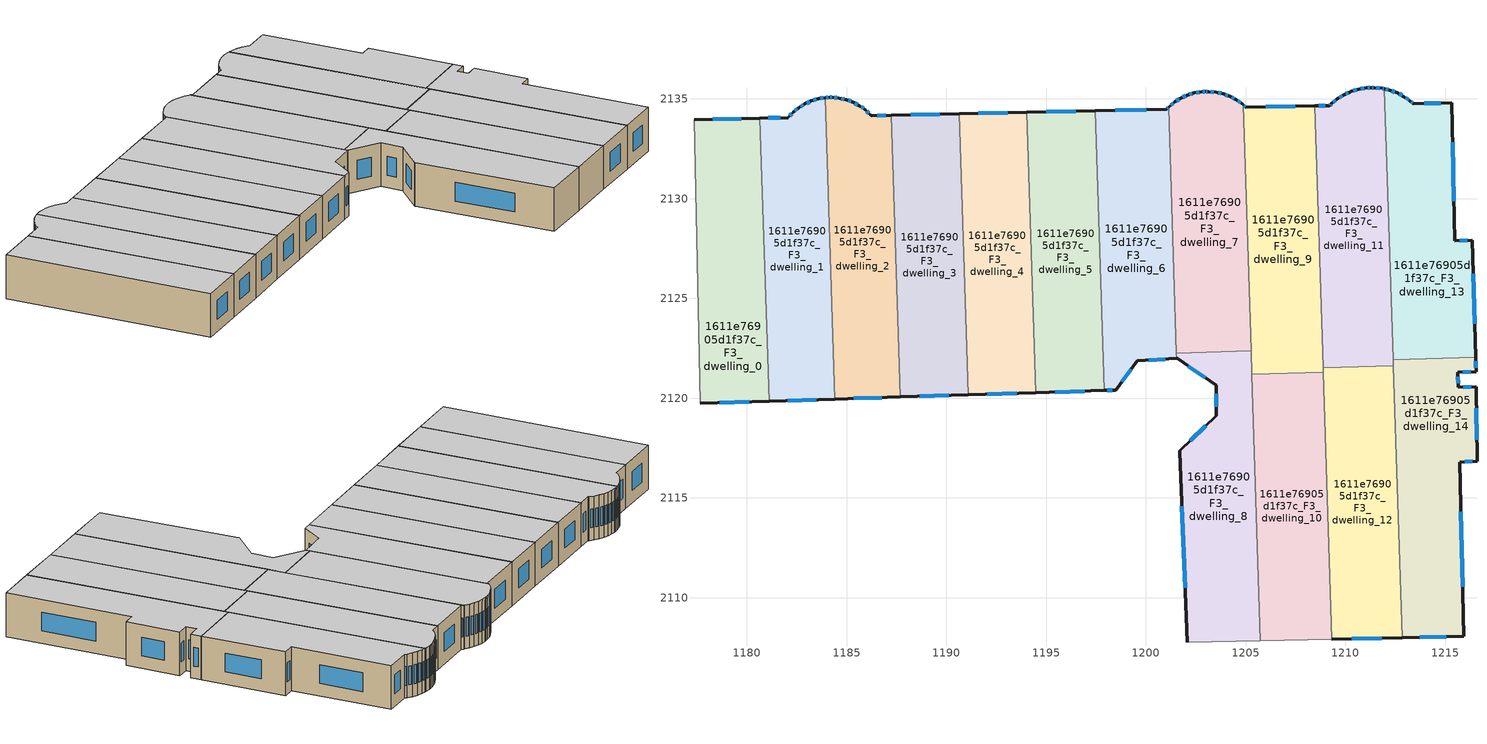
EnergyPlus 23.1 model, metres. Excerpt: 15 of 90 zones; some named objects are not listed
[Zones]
1611e76905d1f37c_F3_dwelling_0
 floor to 1611e76905d1f37c_F2_dwelling_0 (EU_floor_Construction): 1180.66,2134.03 1181.11,2119.85 1177.67,2119.74 1177.35,2133.96 z9
 wall outside (EU_wall_Construction): 1177.67,2119.74 1181.11,2119.85 / 1180.66,2134.03 1177.35,2133.96 z9:12
 wall to 1611e76905d1f37c_F3_dwelling_1 (EU_wall_Construction): 1181.11,2119.85 1180.66,2134.03 z9:12
 wall adiabatic (EU_wall_Construction): 1177.35,2133.96 1177.67,2119.74 z9:12
 window (EU_Window_Construction): 1178.65,2119.77 1180.13,2119.82 / 1179.71,2134.01 1178.3,2133.98 z9.86:11.14
 ceiling to 1611e76905d1f37c_F4_dwelling_0 (EU_floor_Construction): 1181.11,2119.85 1180.66,2134.03 1177.35,2133.96 1177.67,2119.74 z12
1611e76905d1f37c_F3_dwelling_1
 floor to 1611e76905d1f37c_F2_dwelling_1 (EU_floor_Construction): 1183.93,2135.06 1184.41,2119.95 1181.11,2119.85 1180.66,2134.03 1182.09,2134.07 1182.33,2134.33 1182.6,2134.56 1182.91,2134.75 1183.23,2134.9 1183.58,2135 z9
 wall outside (EU_wall_Construction): 1183.93,2135.06 1183.58,2135 1183.23,2134.9 1182.91,2134.75 1182.6,2134.56 1182.33,2134.33 1182.09,2134.07 / 1181.11,2119.85 1184.41,2119.95 / 1182.08,2134.06 1180.66,2134.03 z9:12
 wall to 1611e76905d1f37c_F3_dwelling_2 (EU_wall_Construction): 1184.41,2119.95 1183.93,2135.06 z9:12
 window (EU_Window_Construction): 1182.26,2134.26 1182.15,2134.14 / 1182.53,2134.49 1182.41,2134.4 / 1182.82,2134.69 1182.69,2134.61 / 1183.14,2134.86 1183,2134.79 / 1183.48,2134.97 1183.33,2134.93 / 1183.83,2135.04 1183.68,2135.02 / 1182.05,2119.88 1183.47,2119.92 / 1181.67,2134.05 1181.06,2134.04 z9.86:11.14
 ceiling to 1611e76905d1f37c_F4_dwelling_1 (EU_floor_Construction): 1184.41,2119.95 1183.93,2135.06 1183.58,2135 1183.23,2134.9 1182.91,2134.75 1182.6,2134.56 1182.33,2134.33 1182.09,2134.07 1180.66,2134.03 1181.11,2119.85 z12
1611e76905d1f37c_F3_dwelling_10
 floor to 1611e76905d1f37c_F2_dwelling_10 (EU_floor_Construction): 1208.89,2121.3 1209.32,2107.92 1205.73,2107.84 1205.31,2121.19 z9
 wall to 1611e76905d1f37c_F3_dwelling_9 (EU_wall_Construction): 1208.89,2121.3 1205.31,2121.19 z9:12
 wall adiabatic (EU_wall_Construction): 1205.73,2107.84 1209.32,2107.92 z9:12
 wall to 1611e76905d1f37c_F3_dwelling_8 (EU_wall_Construction): 1205.31,2121.19 1205.73,2107.84 z9:12
 wall to 1611e76905d1f37c_F3_dwelling_12 (EU_wall_Construction): 1209.32,2107.92 1208.89,2121.3 z9:12
 ceiling to 1611e76905d1f37c_F4_dwelling_10 (EU_floor_Construction): 1209.32,2107.92 1208.89,2121.3 1205.31,2121.19 1205.73,2107.84 z12
1611e76905d1f37c_F3_dwelling_11
 floor to 1611e76905d1f37c_F2_dwelling_11 (EU_floor_Construction): 1211.96,2135.5 1212.4,2121.63 1208.88,2121.52 1208.46,2134.65 1209.21,2134.67 1209.29,2134.75 1209.6,2135 1209.93,2135.21 1210.22,2135.34 1210.29,2135.37 1210.66,2135.49 1211.05,2135.55 1211.29,2135.57 1211.45,2135.56 1211.84,2135.53 z9
 wall outside (EU_wall_Construction): 1211.96,2135.5 1211.84,2135.53 1211.45,2135.56 1211.29,2135.57 1211.05,2135.55 1210.66,2135.49 1210.29,2135.37 1210.22,2135.34 1209.93,2135.21 1209.6,2135 1209.29,2134.75 1209.21,2134.67 1208.46,2134.65 z9:12
 wall to 1611e76905d1f37c_F3_dwelling_12 (EU_wall_Construction): 1208.88,2121.52 1212.4,2121.63 z9:12
 wall to 1611e76905d1f37c_F3_dwelling_13 (EU_wall_Construction): 1212.39,2121.92 1211.96,2135.5 z9:12
 wall to 1611e76905d1f37c_F3_dwelling_9 (EU_wall_Construction): 1208.46,2134.65 1208.88,2121.52 z9:12
 wall to 1611e76905d1f37c_F3_dwelling_14 (EU_wall_Construction): 1212.4,2121.63 1212.39,2121.92 z9:12
 window (EU_Window_Construction): 1209.51,2134.93 1209.38,2134.82 / 1209.84,2135.15 1209.69,2135.06 / 1210.14,2135.3 1210.01,2135.25 / 1210.56,2135.45 1210.4,2135.4 / 1210.94,2135.53 1210.78,2135.5 / 1211.22,2135.56 1211.12,2135.55 / 1211.4,2135.56 1211.33,2135.56 / 1211.72,2135.54 1211.56,2135.55 / 1211.92,2135.51 1211.87,2135.52 / 1209,2134.66 1208.68,2134.65 / 1209.27,2134.73 1209.23,2134.69 z9.86:11.14
 ceiling to 1611e76905d1f37c_F4_dwelling_11 (EU_floor_Construction): 1212.4,2121.63 1211.96,2135.5 1211.84,2135.53 1211.45,2135.56 1211.29,2135.57 1211.05,2135.55 1210.66,2135.49 1210.29,2135.37 1210.22,2135.34 1209.93,2135.21 1209.6,2135 1209.29,2134.75 1209.21,2134.67 1208.46,2134.65 1208.88,2121.52 z12
1611e76905d1f37c_F3_dwelling_12
 floor to 1611e76905d1f37c_F2_dwelling_12 (EU_floor_Construction): 1212.4,2121.63 1212.84,2108 1209.32,2107.92 1208.88,2121.52 z9
 wall outside (EU_wall_Construction): 1209.32,2107.92 1212.84,2108 z9:12
 wall to 1611e76905d1f37c_F3_dwelling_14 (EU_wall_Construction): 1212.84,2108 1212.4,2121.63 z9:12
 wall to 1611e76905d1f37c_F3_dwelling_9 (EU_wall_Construction): 1208.88,2121.52 1208.89,2121.3 z9:12
 window (EU_Window_Construction): 1210.32,2107.94 1211.83,2107.97 z9.86:11.14
 ceiling to 1611e76905d1f37c_F4_dwelling_12 (EU_floor_Construction): 1212.84,2108 1212.4,2121.63 1208.88,2121.52 1209.32,2107.92 z12
1611e76905d1f37c_F3_dwelling_13
 floor to 1611e76905d1f37c_F2_dwelling_13 (EU_floor_Construction): 1215.33,2134.8 1215.48,2127.88 1216.36,2127.91 1216.53,2122.05 1212.39,2121.92 1211.96,2135.5 1212.22,2135.44 1212.59,2135.3 1212.94,2135.12 1213.26,2134.89 1213.41,2134.76 z9
 wall outside (EU_wall_Construction): 1216.53,2122.05 1216.36,2127.91 1215.48,2127.88 1215.33,2134.8 1213.41,2134.76 1213.26,2134.89 1212.94,2135.12 1212.59,2135.3 1212.22,2135.44 1211.96,2135.5 z9:12
 wall to 1611e76905d1f37c_F3_dwelling_14 (EU_wall_Construction): 1212.39,2121.92 1216.53,2122.05 z9:12
 window (EU_Window_Construction): 1212.15,2135.46 1212.03,2135.48 / 1212.48,2135.34 1212.33,2135.4 / 1212.84,2135.17 1212.69,2135.25 / 1213.16,2134.95 1213.03,2135.05 / 1213.36,2134.8 1213.3,2134.85 / 1214.78,2134.79 1213.96,2134.77 / 1215.44,2129.86 1215.38,2132.82 / 1216.11,2127.9 1215.73,2127.89 / 1216.48,2123.72 1216.41,2126.24 z9.86:11.14
 ceiling to 1611e76905d1f37c_F4_dwelling_13 (EU_floor_Construction): 1216.53,2122.05 1216.36,2127.91 1215.48,2127.88 1215.33,2134.8 1213.41,2134.76 1213.26,2134.89 1212.94,2135.12 1212.59,2135.3 1212.22,2135.44 1211.96,2135.5 1212.39,2121.92 z12
1611e76905d1f37c_F3_dwelling_14
 floor to 1611e76905d1f37c_F2_dwelling_14 (EU_floor_Construction): 1216.53,2122.05 1216.54,2121.33 1215.63,2121.3 1215.65,2120.53 1216.56,2120.57 1216.59,2116.84 1215.73,2116.79 1215.92,2108.06 1212.84,2108 1212.39,2121.92 z9
 wall outside (EU_wall_Construction): 1212.84,2108 1215.92,2108.06 1215.73,2116.79 1216.59,2116.84 1216.56,2120.57 1215.65,2120.53 1215.63,2121.3 1216.54,2121.33 1216.53,2122.05 z9:12
 window (EU_Window_Construction): 1215.64,2120.75 1215.64,2121.08 / 1216.3,2120.56 1215.91,2120.54 / 1216.58,2117.9 1216.57,2119.5 / 1215.98,2116.81 1216.35,2116.82 / 1215.87,2110.56 1215.79,2114.3 / 1213.72,2108.02 1215.04,2108.04 / 1216.54,2121.53 1216.53,2121.84 / 1215.89,2121.3 1216.28,2121.32 z9.86:11.14
 ceiling to 1611e76905d1f37c_F4_dwelling_14 (EU_floor_Construction): 1215.92,2108.06 1215.73,2116.79 1216.59,2116.84 1216.56,2120.57 1215.65,2120.53 1215.63,2121.3 1216.54,2121.33 1216.53,2122.05 1212.39,2121.92 1212.84,2108 z12
1611e76905d1f37c_F3_dwelling_2
 floor to 1611e76905d1f37c_F2_dwelling_2 (EU_floor_Construction): 1187.23,2134.18 1187.69,2120.06 1184.41,2119.95 1183.93,2135.06 1184.14,2135.08 1184.29,2135.07 1184.64,2135.04 1184.99,2134.96 1185.33,2134.83 1185.64,2134.67 1185.93,2134.46 1186.2,2134.21 1186.25,2134.16 z9
 wall outside (EU_wall_Construction): 1187.23,2134.18 1186.25,2134.16 1186.2,2134.21 1185.93,2134.46 1185.64,2134.67 1185.33,2134.83 1184.99,2134.96 1184.64,2135.04 1184.29,2135.07 1184.14,2135.08 1183.93,2135.06 / 1184.41,2119.95 1187.69,2120.06 z9:12
 wall to 1611e76905d1f37c_F3_dwelling_3 (EU_wall_Construction): 1187.69,2120.06 1187.23,2134.18 z9:12
 window (EU_Window_Construction): 1184.25,2135.07 1184.18,2135.07 / 1184.54,2135.05 1184.39,2135.06 / 1184.89,2134.98 1184.74,2135.02 / 1185.23,2134.87 1185.09,2134.92 / 1185.55,2134.71 1185.42,2134.79 / 1185.85,2134.52 1185.73,2134.61 / 1186.12,2134.28 1186.01,2134.39 / 1186.95,2134.17 1186.53,2134.16 / 1185.35,2119.98 1186.75,2120.03 / 1184.08,2135.07 1183.99,2135.06 z9.86:11.14
 ceiling to 1611e76905d1f37c_F4_dwelling_2 (EU_floor_Construction): 1187.69,2120.06 1187.23,2134.18 1186.25,2134.16 1186.2,2134.21 1185.93,2134.46 1185.64,2134.67 1185.33,2134.83 1184.99,2134.96 1184.64,2135.04 1184.29,2135.07 1184.14,2135.08 1183.93,2135.06 1184.41,2119.95 z12
1611e76905d1f37c_F3_dwelling_3
 floor to 1611e76905d1f37c_F2_dwelling_3 (EU_floor_Construction): 1190.63,2134.25 1191.08,2120.17 1187.69,2120.06 1187.23,2134.18 z9
 wall outside (EU_wall_Construction): 1187.69,2120.06 1191.08,2120.17 / 1190.63,2134.25 1187.23,2134.18 z9:12
 wall to 1611e76905d1f37c_F3_dwelling_4 (EU_wall_Construction): 1191.08,2120.17 1190.63,2134.25 z9:12
 window (EU_Window_Construction): 1188.66,2120.09 1190.11,2120.14 / 1189.66,2134.23 1188.21,2134.2 z9.86:11.14
 ceiling to 1611e76905d1f37c_F4_dwelling_3 (EU_floor_Construction): 1191.08,2120.17 1190.63,2134.25 1187.23,2134.18 1187.69,2120.06 z12
1611e76905d1f37c_F3_dwelling_4
 floor to 1611e76905d1f37c_F2_dwelling_4 (EU_floor_Construction): 1194.04,2134.33 1194.49,2120.28 1191.08,2120.17 1190.63,2134.25 z9
 wall outside (EU_wall_Construction): 1191.08,2120.17 1194.49,2120.28 / 1194.04,2134.33 1190.63,2134.25 z9:12
 wall to 1611e76905d1f37c_F3_dwelling_5 (EU_wall_Construction): 1194.49,2120.28 1194.04,2134.33 z9:12
 window (EU_Window_Construction): 1192.06,2120.2 1193.52,2120.24 / 1193.07,2134.31 1191.61,2134.27 z9.86:11.14
 ceiling to 1611e76905d1f37c_F4_dwelling_4 (EU_floor_Construction): 1194.49,2120.28 1194.04,2134.33 1190.63,2134.25 1191.08,2120.17 z12
1611e76905d1f37c_F3_dwelling_5
 floor to 1611e76905d1f37c_F2_dwelling_5 (EU_floor_Construction): 1197.45,2134.41 1197.9,2120.38 1194.49,2120.28 1194.04,2134.33 z9
 wall outside (EU_wall_Construction): 1194.49,2120.28 1197.9,2120.38 / 1197.45,2134.41 1194.04,2134.33 z9:12
 wall to 1611e76905d1f37c_F3_dwelling_6 (EU_wall_Construction): 1197.9,2120.38 1197.45,2134.41 z9:12
 window (EU_Window_Construction): 1195.47,2120.31 1196.93,2120.35 / 1196.48,2134.38 1195.02,2134.35 z9.86:11.14
 ceiling to 1611e76905d1f37c_F4_dwelling_5 (EU_floor_Construction): 1197.9,2120.38 1197.45,2134.41 1194.04,2134.33 1194.49,2120.28 z12
1611e76905d1f37c_F3_dwelling_6
 floor to 1611e76905d1f37c_F2_dwelling_6 (EU_floor_Construction): 1201.14,2134.59 1201.54,2121.99 1199.57,2121.88 1198.49,2120.4 1197.9,2120.38 1197.45,2134.41 1201.03,2134.48 z9
 wall outside (EU_wall_Construction): 1201.14,2134.59 1201.03,2134.48 1197.45,2134.41 / 1197.9,2120.38 1198.49,2120.4 1199.57,2121.88 1201.54,2121.99 z9:12
 wall to 1611e76905d1f37c_F3_dwelling_7 (EU_wall_Construction): 1201.53,2122.25 1201.14,2134.59 z9:12
 wall to 1611e76905d1f37c_F3_dwelling_8 (EU_wall_Construction): 1201.54,2121.99 1201.53,2122.25 z9:12
 window (EU_Window_Construction): 1200.01,2134.46 1198.48,2134.43 / 1201.11,2134.56 1201.06,2134.51 / 1200.13,2121.91 1200.98,2121.96 / 1198.8,2120.82 1199.26,2121.46 / 1198.07,2120.39 1198.32,2120.4 z9.86:11.14
 ceiling to 1611e76905d1f37c_F4_dwelling_6 (EU_floor_Construction): 1201.54,2121.99 1201.14,2134.59 1201.03,2134.48 1197.45,2134.41 1197.9,2120.38 1198.49,2120.4 1199.57,2121.88 z12
1611e76905d1f37c_F3_dwelling_7
 floor to 1611e76905d1f37c_F2_dwelling_7 (EU_floor_Construction): 1204.83,2134.74 1204.87,2134.7 1205.27,2122.37 1201.53,2122.25 1201.14,2134.59 1201.16,2134.61 1201.44,2134.84 1201.75,2135.04 1202.08,2135.19 1202.43,2135.29 1202.79,2135.36 1203.01,2135.37 1203.1,2135.37 1203.15,2135.37 1203.51,2135.33 1203.87,2135.25 1204.21,2135.12 1204.53,2134.95 z9
 wall outside (EU_wall_Construction): 1204.87,2134.7 1204.83,2134.74 1204.53,2134.95 1204.21,2135.12 1203.87,2135.25 1203.51,2135.33 1203.15,2135.37 1203.1,2135.37 1203.01,2135.37 1202.79,2135.36 1202.43,2135.29 1202.08,2135.19 1201.75,2135.04 1201.44,2134.84 1201.16,2134.61 1201.14,2134.59 z9:12
 wall to 1611e76905d1f37c_F3_dwelling_8 (EU_wall_Construction): 1201.53,2122.25 1205.27,2122.37 z9:12
 wall to 1611e76905d1f37c_F3_dwelling_9 (EU_wall_Construction): 1205.27,2122.37 1204.87,2134.7 z9:12
 window (EU_Window_Construction): 1204.11,2135.16 1203.97,2135.22 / 1204.44,2135 1204.3,2135.08 / 1204.74,2134.8 1204.62,2134.89 / 1201.36,2134.78 1201.24,2134.68 / 1201.66,2134.98 1201.53,2134.9 / 1201.99,2135.15 1201.85,2135.08 / 1202.33,2135.26 1202.18,2135.22 / 1202.69,2135.34 1202.53,2135.31 / 1202.94,2135.37 1202.85,2135.36 / 1203.07,2135.37 1203.03,2135.37 / 1203.41,2135.34 1203.26,2135.36 / 1203.77,2135.28 1203.62,2135.31 z9.86:11.14
 ceiling to 1611e76905d1f37c_F4_dwelling_7 (EU_floor_Construction): 1205.27,2122.37 1204.87,2134.7 1204.83,2134.74 1204.53,2134.95 1204.21,2135.12 1203.87,2135.25 1203.51,2135.33 1203.15,2135.37 1203.1,2135.37 1203.01,2135.37 1202.79,2135.36 1202.43,2135.29 1202.08,2135.19 1201.75,2135.04 1201.44,2134.84 1201.16,2134.61 1201.14,2134.59 1201.53,2122.25 z12
1611e76905d1f37c_F3_dwelling_8
 floor to 1611e76905d1f37c_F2_dwelling_8 (EU_floor_Construction): 1205.27,2122.37 1205.73,2107.84 1202.08,2107.76 1201.69,2117.31 1201.69,2117.37 1203.52,2119.13 1203.52,2120.65 1201.57,2121.99 1201.54,2121.99 1201.53,2122.25 z9
 wall outside (EU_wall_Construction): 1201.54,2121.99 1201.57,2121.99 1203.52,2120.65 1203.52,2119.13 1201.69,2117.37 1201.69,2117.31 1202.08,2107.76 z9:12
 wall adiabatic (EU_wall_Construction): 1202.08,2107.76 1205.73,2107.84 z9:12
 wall to 1611e76905d1f37c_F3_dwelling_9 (EU_wall_Construction): 1205.31,2121.19 1205.27,2122.37 z9:12
 window (EU_Window_Construction): 1201.8,2114.58 1201.97,2110.49 / 1203,2118.62 1202.21,2117.87 / 1203.52,2120.21 1203.52,2119.56 / 1202.13,2121.61 1202.96,2121.03 z9.86:11.14
 ceiling to 1611e76905d1f37c_F4_dwelling_8 (EU_floor_Construction): 1205.73,2107.84 1205.27,2122.37 1201.53,2122.25 1201.54,2121.99 1201.57,2121.99 1203.52,2120.65 1203.52,2119.13 1201.69,2117.37 1201.69,2117.31 1202.08,2107.76 z12
1611e76905d1f37c_F3_dwelling_9
 floor to 1611e76905d1f37c_F2_dwelling_9 (EU_floor_Construction): 1208.46,2134.65 1208.89,2121.3 1205.31,2121.19 1204.87,2134.7 1205.02,2134.57 z9
 wall outside (EU_wall_Construction): 1208.46,2134.65 1205.02,2134.57 1204.87,2134.7 z9:12
 window (EU_Window_Construction): 1204.98,2134.61 1204.91,2134.66 / 1207.48,2134.63 1206,2134.59 z9.86:11.14
 ceiling to 1611e76905d1f37c_F4_dwelling_9 (EU_floor_Construction): 1208.89,2121.3 1208.46,2134.65 1205.02,2134.57 1204.87,2134.7 1205.31,2121.19 z12
[Building]
EU S2 Campaign: North Axis=0; Terrain=City; Solar Distribution=FullExterior
[Site:Location]
Helsinki-Vantaa.AP: Latitude=60.317; Longitude=24.963; Time Zone=2; Elevation=54.6
[SizingPeriod:WeatherFileDays]
AnnualSizingPeriod: Begin Month=1; Begin Day of Month=1; End Month=12; End Day of Month=31; Day of Week for Start Day=Monday; Use Weather File Daylight Saving Period=No; Use Weather File Rain and Snow Indicators=No
[MATERIAL]
EU_InternalMass_Material: Roughness=MediumRough; Thickness=0.1; Conductivity=1; Density=1800; Specific Heat=900; Thermal Absorptance=0.9; Solar Absorptance=0.7; Visible Absorptance=0.7
[MATERIAL:NOMASS] Roughness=MediumRough; Thermal Absorptance=0.9; Solar Absorptance=0.7; Visible Absorptance=0.7
Name | Thermal Resistance
EU_wall_NoMass | 1.10183
EU_floor_NoMass | 1.70606
[WINDOWMATERIAL:SIMPLEGLAZINGSYSTEM]
EU_Window_SimpleGlazing: UFactor=3.11035; Solar Heat Gain Coefficient=0.8; Visible Transmittance=0.8
[CONSTRUCTION]
EU_wall_Construction: EU_wall_NoMass
EU_floor_Construction: EU_floor_NoMass
EU_Window_Construction: EU_Window_SimpleGlazing
EU_InternalMass_Construction: EU_InternalMass_Material
[ZONE] Type=1; Multiplier=1; Ceiling Height=autocalculate; Floor Area=autocalculate; Part of Total Floor Area=Yes
Name | Volume
1611e76905d1f37c_F3_dwelling_0; 1611e76905d1f37c_F3_dwelling_4 | 143.917
1611e76905d1f37c_F3_dwelling_1 | 143.889
1611e76905d1f37c_F3_dwelling_10; 1611e76905d1f37c_F3_dwelling_11 | 143.903
1611e76905d1f37c_F3_dwelling_12 | 143.909
1611e76905d1f37c_F3_dwelling_13 | 143.911
1611e76905d1f37c_F3_dwelling_14 | 143.908
1611e76905d1f37c_F3_dwelling_2; 1611e76905d1f37c_F3_dwelling_8 | 143.896
1611e76905d1f37c_F3_dwelling_3 | 143.895
1611e76905d1f37c_F3_dwelling_5 | 143.881
1611e76905d1f37c_F3_dwelling_6 | 143.907
1611e76905d1f37c_F3_dwelling_7 | 143.9
1611e76905d1f37c_F3_dwelling_9 | 143.897
[INTERNALMASS] Construction=EU_InternalMass_Construction
Name | Zone or ZoneList | Surface Area
1611e76905d1f37c_F3_dwelling_0_EU_InternalMass | 1611e76905d1f37c_F3_dwelling_0 | 47.9723
1611e76905d1f37c_F3_dwelling_1_EU_InternalMass | 1611e76905d1f37c_F3_dwelling_1 | 47.9581
1611e76905d1f37c_F3_dwelling_2_EU_InternalMass | 1611e76905d1f37c_F3_dwelling_2 | 47.9652
1611e76905d1f37c_F3_dwelling_3_EU_InternalMass | 1611e76905d1f37c_F3_dwelling_3 | 47.9651
1611e76905d1f37c_F3_dwelling_4_EU_InternalMass | 1611e76905d1f37c_F3_dwelling_4 | 47.9728
1611e76905d1f37c_F3_dwelling_5_EU_InternalMass | 1611e76905d1f37c_F3_dwelling_5 | 47.9601
1611e76905d1f37c_F3_dwelling_6_EU_InternalMass | 1611e76905d1f37c_F3_dwelling_6 | 47.9691
1611e76905d1f37c_F3_dwelling_7_EU_InternalMass | 1611e76905d1f37c_F3_dwelling_7 | 47.967
1611e76905d1f37c_F3_dwelling_8_EU_InternalMass | 1611e76905d1f37c_F3_dwelling_8 | 47.9653
1611e76905d1f37c_F3_dwelling_9_EU_InternalMass | 1611e76905d1f37c_F3_dwelling_9 | 47.9667
1611e76905d1f37c_F3_dwelling_10_EU_InternalMass | 1611e76905d1f37c_F3_dwelling_10 | 47.9673
1611e76905d1f37c_F3_dwelling_11_EU_InternalMass | 1611e76905d1f37c_F3_dwelling_11 | 47.9675
1611e76905d1f37c_F3_dwelling_12_EU_InternalMass | 1611e76905d1f37c_F3_dwelling_12 | 47.9707
1611e76905d1f37c_F3_dwelling_13_EU_InternalMass | 1611e76905d1f37c_F3_dwelling_13 | 47.9705
1611e76905d1f37c_F3_dwelling_14_EU_InternalMass | 1611e76905d1f37c_F3_dwelling_14 | 47.9692
[OTHEREQUIPMENT] Fuel Type=Electricity; Design Level Calculation Method=Watts/Area; Power per Zone Floor Area=1; Fraction Latent=0; Fraction Radiant=0; Fraction Lost=0; Carbon Dioxide Generation Rate=0; EndUse Subcategory=EU_Step8_InternalGains
Name | Zone or ZoneList or Space or SpaceList | Schedule
EU_Step8_InternalGain_1611e76905d1f37c_F3_dwelling_0_f000 | 1611e76905d1f37c_F3_dwelling_0 | EU_Step8_GainSchedule_1611e76905d1f37c_F3_dwelling_0_f000
EU_Step8_InternalGain_1611e76905d1f37c_F3_dwelling_1_f000 | 1611e76905d1f37c_F3_dwelling_1 | EU_Step8_GainSchedule_1611e76905d1f37c_F3_dwelling_1_f000
EU_Step8_InternalGain_1611e76905d1f37c_F3_dwelling_2_f000 | 1611e76905d1f37c_F3_dwelling_2 | EU_Step8_GainSchedule_1611e76905d1f37c_F3_dwelling_2_f000
EU_Step8_InternalGain_1611e76905d1f37c_F3_dwelling_3_f000 | 1611e76905d1f37c_F3_dwelling_3 | EU_Step8_GainSchedule_1611e76905d1f37c_F3_dwelling_3_f000
EU_Step8_InternalGain_1611e76905d1f37c_F3_dwelling_4_f000 | 1611e76905d1f37c_F3_dwelling_4 | EU_Step8_GainSchedule_1611e76905d1f37c_F3_dwelling_4_f000
EU_Step8_InternalGain_1611e76905d1f37c_F3_dwelling_5_f000 | 1611e76905d1f37c_F3_dwelling_5 | EU_Step8_GainSchedule_1611e76905d1f37c_F3_dwelling_5_f000
EU_Step8_InternalGain_1611e76905d1f37c_F3_dwelling_6_f000 | 1611e76905d1f37c_F3_dwelling_6 | EU_Step8_GainSchedule_1611e76905d1f37c_F3_dwelling_6_f000
EU_Step8_InternalGain_1611e76905d1f37c_F3_dwelling_7_f000 | 1611e76905d1f37c_F3_dwelling_7 | EU_Step8_GainSchedule_1611e76905d1f37c_F3_dwelling_7_f000
EU_Step8_InternalGain_1611e76905d1f37c_F3_dwelling_8_f000 | 1611e76905d1f37c_F3_dwelling_8 | EU_Step8_GainSchedule_1611e76905d1f37c_F3_dwelling_8_f000
EU_Step8_InternalGain_1611e76905d1f37c_F3_dwelling_9_f000 | 1611e76905d1f37c_F3_dwelling_9 | EU_Step8_GainSchedule_1611e76905d1f37c_F3_dwelling_9_f000
EU_Step8_InternalGain_1611e76905d1f37c_F3_dwelling_10_f000 | 1611e76905d1f37c_F3_dwelling_10 | EU_Step8_GainSchedule_1611e76905d1f37c_F3_dwelling_10_f000
EU_Step8_InternalGain_1611e76905d1f37c_F3_dwelling_11_f000 | 1611e76905d1f37c_F3_dwelling_11 | EU_Step8_GainSchedule_1611e76905d1f37c_F3_dwelling_11_f000
EU_Step8_InternalGain_1611e76905d1f37c_F3_dwelling_12_f000 | 1611e76905d1f37c_F3_dwelling_12 | EU_Step8_GainSchedule_1611e76905d1f37c_F3_dwelling_12_f000
EU_Step8_InternalGain_1611e76905d1f37c_F3_dwelling_13_f000 | 1611e76905d1f37c_F3_dwelling_13 | EU_Step8_GainSchedule_1611e76905d1f37c_F3_dwelling_13_f000
EU_Step8_InternalGain_1611e76905d1f37c_F3_dwelling_14_f000 | 1611e76905d1f37c_F3_dwelling_14 | EU_Step8_GainSchedule_1611e76905d1f37c_F3_dwelling_14_f000
[ZONEVENTILATION:DESIGNFLOWRATE] Schedule=EU_AlwaysOn; Design Flow Rate Calculation Method=AirChanges/Hour; Air Changes per Hour=0.756316; Ventilation Type=Natural; Fan Pressure Rise=0; Fan Total Efficiency=1; Constant Term Coefficient=1; Temperature Term Coefficient=0; Velocity Term Coefficient=0; Velocity Squared Term Coefficient=0; Minimum Indoor Temperature=-100; Maximum Indoor Temperature=100; Delta Temperature=-100; Minimum Outdoor Temperature=-100; Maximum Outdoor Temperature=100; Maximum Wind Speed=40
Name | Zone or ZoneList or Space or SpaceList
EU_ConstantAir_1611e76905d1f37c_F3_dwelling_0 | 1611e76905d1f37c_F3_dwelling_0
EU_ConstantAir_1611e76905d1f37c_F3_dwelling_1 | 1611e76905d1f37c_F3_dwelling_1
EU_ConstantAir_1611e76905d1f37c_F3_dwelling_2 | 1611e76905d1f37c_F3_dwelling_2
EU_ConstantAir_1611e76905d1f37c_F3_dwelling_3 | 1611e76905d1f37c_F3_dwelling_3
EU_ConstantAir_1611e76905d1f37c_F3_dwelling_4 | 1611e76905d1f37c_F3_dwelling_4
EU_ConstantAir_1611e76905d1f37c_F3_dwelling_5 | 1611e76905d1f37c_F3_dwelling_5
EU_ConstantAir_1611e76905d1f37c_F3_dwelling_6 | 1611e76905d1f37c_F3_dwelling_6
EU_ConstantAir_1611e76905d1f37c_F3_dwelling_7 | 1611e76905d1f37c_F3_dwelling_7
EU_ConstantAir_1611e76905d1f37c_F3_dwelling_8 | 1611e76905d1f37c_F3_dwelling_8
EU_ConstantAir_1611e76905d1f37c_F3_dwelling_9 | 1611e76905d1f37c_F3_dwelling_9
EU_ConstantAir_1611e76905d1f37c_F3_dwelling_10 | 1611e76905d1f37c_F3_dwelling_10
EU_ConstantAir_1611e76905d1f37c_F3_dwelling_11 | 1611e76905d1f37c_F3_dwelling_11
EU_ConstantAir_1611e76905d1f37c_F3_dwelling_12 | 1611e76905d1f37c_F3_dwelling_12
EU_ConstantAir_1611e76905d1f37c_F3_dwelling_13 | 1611e76905d1f37c_F3_dwelling_13
EU_ConstantAir_1611e76905d1f37c_F3_dwelling_14 | 1611e76905d1f37c_F3_dwelling_14
[HVACTEMPLATE:ZONE:IDEALLOADSAIRSYSTEM] System Availability Schedule=EU_AlwaysOn; Maximum Heating Supply Air Temperature=50; Minimum Cooling Supply Air Temperature=13; Maximum Heating Supply Air Humidity Ratio=0.0156; Minimum Cooling Supply Air Humidity Ratio=0.0077; Heating Limit=NoLimit; Cooling Limit=NoLimit; Heating Availability Schedule=EU_AlwaysOn; Cooling Availability Schedule=EU_CoolingOff; Dehumidification Control Type=ConstantSensibleHeatRatio; Cooling Sensible Heat Ratio=0.7; Dehumidification Setpoint=60; Humidification Control Type=None; Humidification Setpoint=30; Outdoor Air Method=None; Outdoor Air Flow Rate per Person=0.00944; Outdoor Air Flow Rate per Zone Floor Area=0; Outdoor Air Flow Rate per Zone=0; Demand Controlled Ventilation Type=None; Outdoor Air Economizer Type=NoEconomizer; Heat Recovery Type=None; Sensible Heat Recovery Effectiveness=0.7; Latent Heat Recovery Effectiveness=0.65
Name | Template Thermostat
1611e76905d1f37c_F3_dwelling_0 | EU_HeatOnly_1611e76905d1f37c_F3_dwelling_0
1611e76905d1f37c_F3_dwelling_1 | EU_HeatOnly_1611e76905d1f37c_F3_dwelling_1
1611e76905d1f37c_F3_dwelling_2 | EU_HeatOnly_1611e76905d1f37c_F3_dwelling_2
1611e76905d1f37c_F3_dwelling_3 | EU_HeatOnly_1611e76905d1f37c_F3_dwelling_3
1611e76905d1f37c_F3_dwelling_4 | EU_HeatOnly_1611e76905d1f37c_F3_dwelling_4
1611e76905d1f37c_F3_dwelling_5 | EU_HeatOnly_1611e76905d1f37c_F3_dwelling_5
1611e76905d1f37c_F3_dwelling_6 | EU_HeatOnly_1611e76905d1f37c_F3_dwelling_6
1611e76905d1f37c_F3_dwelling_7 | EU_HeatOnly_1611e76905d1f37c_F3_dwelling_7
1611e76905d1f37c_F3_dwelling_8 | EU_HeatOnly_1611e76905d1f37c_F3_dwelling_8
1611e76905d1f37c_F3_dwelling_9 | EU_HeatOnly_1611e76905d1f37c_F3_dwelling_9
1611e76905d1f37c_F3_dwelling_10 | EU_HeatOnly_1611e76905d1f37c_F3_dwelling_10
1611e76905d1f37c_F3_dwelling_11 | EU_HeatOnly_1611e76905d1f37c_F3_dwelling_11
1611e76905d1f37c_F3_dwelling_12 | EU_HeatOnly_1611e76905d1f37c_F3_dwelling_12
1611e76905d1f37c_F3_dwelling_13 | EU_HeatOnly_1611e76905d1f37c_F3_dwelling_13
1611e76905d1f37c_F3_dwelling_14 | EU_HeatOnly_1611e76905d1f37c_F3_dwelling_14
[SIZING:ZONE] Zone Cooling Design Supply Air Temperature Input Method=SupplyAirTemperature; Zone Cooling Design Supply Air Temperature=13; Zone Heating Design Supply Air Temperature Input Method=SupplyAirTemperature; Zone Heating Design Supply Air Temperature=50; Zone Cooling Design Supply Air Humidity Ratio=0.008; Zone Heating Design Supply Air Humidity Ratio=0.008; Cooling Design Air Flow Method=DesignDay; Cooling Design Air Flow Rate=0; Cooling Minimum Air Flow per Zone Floor Area=0.000762; Cooling Minimum Air Flow=0; Cooling Minimum Air Flow Fraction=0.2; Heating Design Air Flow Method=DesignDay; Heating Design Air Flow Rate=0; Heating Maximum Air Flow per Zone Floor Area=0.002032; Heating Maximum Air Flow=0.141576; Heating Maximum Air Flow Fraction=0.3; Account for Dedicated Outdoor Air System=No; Dedicated Outdoor Air System Control Strategy=NeutralSupplyAir; Dedicated Outdoor Air Low Setpoint Temperature for Design=autosize; Dedicated Outdoor Air High Setpoint Temperature for Design=autosize; Zone Load Sizing Method=Sensible Load Only No Latent Load; Zone Latent Cooling Design Supply Air Humidity Ratio Input Method=HumidityRatioDifference; Zone Cooling Design Supply Air Humidity Ratio Difference=0.005; Zone Latent Heating Design Supply Air Humidity Ratio Input Method=HumidityRatioDifference; Zone Humidification Design Supply Air Humidity Ratio Difference=0.005
1611e76905d1f37c_F3_dwelling_0; 1611e76905d1f37c_F3_dwelling_1; 1611e76905d1f37c_F3_dwelling_2; 1611e76905d1f37c_F3_dwelling_3; 1611e76905d1f37c_F3_dwelling_4; 1611e76905d1f37c_F3_dwelling_5; 1611e76905d1f37c_F3_dwelling_6; 1611e76905d1f37c_F3_dwelling_7; 1611e76905d1f37c_F3_dwelling_8; 1611e76905d1f37c_F3_dwelling_9; 1611e76905d1f37c_F3_dwelling_10; 1611e76905d1f37c_F3_dwelling_11; 1611e76905d1f37c_F3_dwelling_12; 1611e76905d1f37c_F3_dwelling_13; 1611e76905d1f37c_F3_dwelling_14
[SCHEDULE:CONSTANT]
Name | Hourly Value
EU_AlwaysOn | 1
EU_CoolingOff | 0
[SCHEDULE:FILE] Column Number=1; Rows to Skip at Top=0; Number of Hours of Data=8760; Column Separator=Comma; Interpolate to Timestep=No; Minutes per Item=60; Adjust Schedule for Daylight Savings=Yes
Name | File
EU_Step8_GainSchedule_1611e76905d1f37c_F3_dwelling_0_f000 | ../../schedules/1611e76905d1f37c/1611e76905d1f37c_F3_dwelling_0_f000_gain.csv
EU_Step8_GainSchedule_1611e76905d1f37c_F3_dwelling_1_f000 | ../../schedules/1611e76905d1f37c/1611e76905d1f37c_F3_dwelling_1_f000_gain.csv
EU_Step8_GainSchedule_1611e76905d1f37c_F3_dwelling_2_f000 | ../../schedules/1611e76905d1f37c/1611e76905d1f37c_F3_dwelling_2_f000_gain.csv
EU_Step8_GainSchedule_1611e76905d1f37c_F3_dwelling_3_f000 | ../../schedules/1611e76905d1f37c/1611e76905d1f37c_F3_dwelling_3_f000_gain.csv
EU_Step8_GainSchedule_1611e76905d1f37c_F3_dwelling_4_f000 | ../../schedules/1611e76905d1f37c/1611e76905d1f37c_F3_dwelling_4_f000_gain.csv
EU_Step8_GainSchedule_1611e76905d1f37c_F3_dwelling_5_f000 | ../../schedules/1611e76905d1f37c/1611e76905d1f37c_F3_dwelling_5_f000_gain.csv
EU_Step8_GainSchedule_1611e76905d1f37c_F3_dwelling_6_f000 | ../../schedules/1611e76905d1f37c/1611e76905d1f37c_F3_dwelling_6_f000_gain.csv
EU_Step8_GainSchedule_1611e76905d1f37c_F3_dwelling_7_f000 | ../../schedules/1611e76905d1f37c/1611e76905d1f37c_F3_dwelling_7_f000_gain.csv
EU_Step8_GainSchedule_1611e76905d1f37c_F3_dwelling_8_f000 | ../../schedules/1611e76905d1f37c/1611e76905d1f37c_F3_dwelling_8_f000_gain.csv
EU_Step8_GainSchedule_1611e76905d1f37c_F3_dwelling_9_f000 | ../../schedules/1611e76905d1f37c/1611e76905d1f37c_F3_dwelling_9_f000_gain.csv
EU_Step8_GainSchedule_1611e76905d1f37c_F3_dwelling_10_f000 | ../../schedules/1611e76905d1f37c/1611e76905d1f37c_F3_dwelling_10_f000_gain.csv
EU_Step8_GainSchedule_1611e76905d1f37c_F3_dwelling_11_f000 | ../../schedules/1611e76905d1f37c/1611e76905d1f37c_F3_dwelling_11_f000_gain.csv
EU_Step8_GainSchedule_1611e76905d1f37c_F3_dwelling_12_f000 | ../../schedules/1611e76905d1f37c/1611e76905d1f37c_F3_dwelling_12_f000_gain.csv
EU_Step8_GainSchedule_1611e76905d1f37c_F3_dwelling_13_f000 | ../../schedules/1611e76905d1f37c/1611e76905d1f37c_F3_dwelling_13_f000_gain.csv
EU_Step8_GainSchedule_1611e76905d1f37c_F3_dwelling_14_f000 | ../../schedules/1611e76905d1f37c/1611e76905d1f37c_F3_dwelling_14_f000_gain.csv
